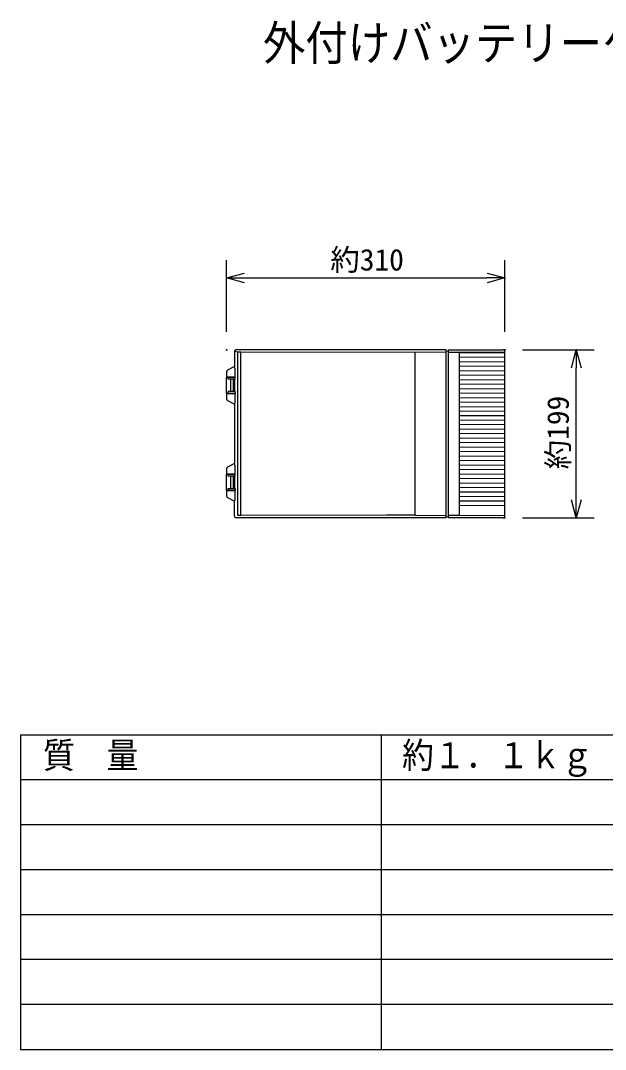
# Model space of a CAD drawing. Units: millimetres, scale not verified. Extents: x -62 to 63, y -57 to 58.
# Drawn here: x -62.5 to 2.7, y -56.9 to 57.7 of the extents above; entities that cross this region are included whole.
import ezdxf
from ezdxf.enums import TextEntityAlignment as Align

# ---------------------------------------------------------------- set-up
doc = ezdxf.new("R2010")
doc.units = ezdxf.units.MM
doc.header["$LTSCALE"] = 0.191441
doc.header["$PDMODE"] = 32
doc.header["$PDSIZE"] = 0.0957
for name, color, linetype in [('0-0_MOJI1', 2, 'Continuous'), ('0-2_GAIKEI', 1, 'Continuous'), ('0-3_WAKU', 3, 'Continuous'), ('0-4_DEFPOINTS', 7, 'Continuous')]:
    doc.layers.add(name, color=color, linetype=linetype)
doc.styles.add('ＭＳ ゴシック', font='')
doc.styles.get('ＭＳ ゴシック').set_extended_font_data('MS Gothic')

# ---------------------------------------------------------------- blocks, each defined once
blk = doc.blocks.new('_OPEN30')
at = {"layer": '0-4_DEFPOINTS'}
blk.add_line((0, 0), (-1, 0), dxfattribs=at)
blk.add_lwpolyline([(-1, 0.26795), (0, 0), (-1, -0.26795)], dxfattribs=at)

msp = doc.modelspace()

# ---------------------------------------------------------------- linework, layer by layer
at = {"layer": '0-2_GAIKEI', "color": 7}
for p, q in [((-38.6866, 20.8285), (-38.6866, 19.1689)), ((-15.091, 21.0282), (-38.4858, 21.0282)), ((-15.091, 2.33), (-15.091, 21.0282)), ((-14.8218, 2.3291), (-14.8218, 21.0291)), ((-14.8218, 21.0291), (-8.7278, 21.0291)), ((-8.5418, 2.5151), (-8.5418, 20.8431)), ((-39.5418, 18.5818), (-39.5418, 18.0001)), ((-38.6866, 19.1689), (-39.4379, 18.757)), ((-39.5418, 16.1801), (-39.5418, 17.9801)), ((-39.5418, 16.1601), (-39.5418, 15.5783)), ((-39.4379, 15.4031), (-38.6866, 14.9912)), ((-38.6866, 14.9912), (-38.6866, 8.3669)), ((-38.6866, 8.3669), (-39.4379, 7.955)), ((-39.5418, 7.7798), (-39.5418, 7.1981)), ((-39.5418, 5.3781), (-39.5418, 7.1781)), ((-39.5418, 5.3581), (-39.5418, 4.7764)), ((-39.4379, 4.6012), (-38.6866, 4.1892)), ((-38.6866, 2.5296), (-38.6866, 4.1892)), ((-15.091, 2.33), (-38.4858, 2.33)), ((-8.7278, 2.3291), (-14.8218, 2.3291))]:
    msp.add_line(p, q, dxfattribs=at)
at = {"layer": '0-2_GAIKEI'}
for p, q in [((-38.3065, 20.7654), (-38.6866, 20.8285)), ((-38.3065, 2.5927), (-38.3065, 20.7654)), ((-37.9519, 20.7623), (-38.3065, 20.7654)), ((-37.9519, 2.5958), (-37.9519, 20.7623)), ((-15.091, 20.7407), (-37.9519, 20.7623)), ((-18.5418, 2.6112), (-18.5418, 20.747)), ((-15.091, 20.8978), (-14.8218, 20.9119)), ((-14.8218, 20.7601), (-13.6407, 20.7584)), ((-13.6407, 20.7584), (-13.6407, 2.5998)), ((-13.6391, 20.7592), (-8.5836, 20.7934)), ((-8.5802, 20.6647), (-13.6357, 20.699)), ((-8.5802, 20.1647), (-13.6357, 20.199)), ((-8.5802, 19.6647), (-13.6357, 19.699)), ((-38.6387, 18.9938), (-38.6866, 19.1689)), ((-38.6387, 18.9938), (-38.6387, 17.9801)), ((-8.5802, 19.1647), (-13.6357, 19.199)), ((-8.5802, 18.6647), (-13.6357, 18.699)), ((-38.6387, 18.0001), (-39.5418, 18.0001)), ((-39.5418, 17.9801), (-38.5951, 17.9801)), ((-39.361, 17.7801), (-39.361, 17.9801)), ((-38.5951, 17.7801), (-39.361, 17.7801)), ((-39.2518, 17.9801), (-39.2518, 18.0001)), ((-39.068, 16.3801), (-39.068, 17.7801)), ((-39.0397, 18.0001), (-39.0397, 17.9801)), ((-38.8321, 18.0001), (-38.8321, 17.9801)), ((-38.7755, 16.3801), (-38.7755, 17.7801)), ((-38.6764, 18.0001), (-38.6764, 17.9801)), ((-38.6341, 16.3801), (-38.6341, 17.7801)), ((-38.5951, 17.7801), (-38.5951, 17.9801)), ((-8.5802, 18.1647), (-13.6357, 18.199)), ((-8.5802, 17.6647), (-13.6357, 17.699)), ((-8.5802, 17.1647), (-13.6357, 17.199)), ((-39.5418, 16.1801), (-38.5951, 16.1801)), ((-38.6387, 16.1601), (-39.5418, 16.1601)), ((-39.361, 16.1801), (-39.361, 16.3801)), ((-38.5951, 16.3801), (-39.361, 16.3801)), ((-39.2518, 16.1601), (-39.2518, 16.1801)), ((-39.0397, 16.1801), (-39.0397, 16.1601)), ((-38.8321, 16.1801), (-38.8321, 16.1601)), ((-38.6764, 16.1801), (-38.6764, 16.1601)), ((-38.6387, 16.1801), (-38.6387, 15.1663)), ((-38.5951, 16.3801), (-38.5951, 16.1801)), ((-8.5802, 16.6647), (-13.6357, 16.699)), ((-8.5802, 16.1647), (-13.6357, 16.199)), ((-38.6387, 15.1663), (-38.6866, 14.9912)), ((-8.5802, 15.6647), (-13.6357, 15.699)), ((-8.5802, 15.1647), (-13.6357, 15.199)), ((-8.5802, 14.6647), (-13.6357, 14.699)), ((-8.5802, 14.1647), (-13.6357, 14.199)), ((-8.5802, 13.6647), (-13.6357, 13.699)), ((-8.5802, 13.1647), (-13.6357, 13.199)), ((-8.5802, 12.6647), (-13.6357, 12.699)), ((-8.5802, 12.1647), (-13.6357, 12.199)), ((-8.5802, 11.6647), (-13.6357, 11.699)), ((-8.5802, 11.1647), (-13.6357, 11.199)), ((-8.5802, 10.6647), (-13.6357, 10.699)), ((-8.5802, 10.1647), (-13.6357, 10.199)), ((-8.5802, 9.6647), (-13.6357, 9.699)), ((-8.5802, 9.1647), (-13.6357, 9.199)), ((-38.6387, 8.1918), (-38.6866, 8.3669)), ((-38.6387, 8.1918), (-38.6387, 7.1781)), ((-8.5802, 8.6647), (-13.6357, 8.699)), ((-8.5802, 8.1647), (-13.6357, 8.199)), ((-38.6387, 7.1981), (-39.5418, 7.1981)), ((-39.5418, 7.1781), (-38.5951, 7.1781)), ((-39.361, 6.9781), (-39.361, 7.1781)), ((-38.5951, 6.9781), (-39.361, 6.9781)), ((-39.068, 5.5781), (-39.068, 6.9781)), ((-38.7755, 5.5781), (-38.7755, 6.9781)), ((-38.6341, 5.5781), (-38.6341, 6.9781)), ((-38.5951, 6.9781), (-38.5951, 7.1781)), ((-8.5802, 7.6647), (-13.6357, 7.699)), ((-8.5802, 7.1647), (-13.6357, 7.199)), ((-8.5802, 6.6647), (-13.6357, 6.699)), ((-8.5802, 6.1647), (-13.6357, 6.199)), ((-39.5418, 5.3781), (-38.5951, 5.3781)), ((-38.6387, 5.3581), (-39.5418, 5.3581)), ((-39.361, 5.3781), (-39.361, 5.5781)), ((-39.361, 5.5781), (-38.5951, 5.5781)), ((-38.6387, 5.3781), (-38.6387, 4.3644)), ((-38.5951, 5.5781), (-38.5951, 5.3781)), ((-8.5802, 5.6647), (-13.6357, 5.699)), ((-8.5802, 5.1647), (-13.6357, 5.199)), ((-8.5802, 4.6647), (-13.6357, 4.699)), ((-38.6387, 4.3644), (-38.6866, 4.1892)), ((-8.5802, 4.1647), (-13.6357, 4.199)), ((-8.5802, 3.6647), (-13.6357, 3.699)), ((-37.9519, 2.5958), (-38.3065, 2.5927)), ((-21.7418, 2.6112), (-37.9519, 2.5958)), ((-18.5418, 2.6112), (-21.7418, 2.6112)), ((-18.5418, 2.6112), (-15.091, 2.6027)), ((-15.091, 2.4604), (-14.8218, 2.4463)), ((-13.6407, 2.5998), (-14.8218, 2.5981)), ((-8.5836, 2.5648), (-13.6391, 2.599))]:
    msp.add_line(p, q, dxfattribs=at)
at = {"layer": '0-2_GAIKEI', "color": 7}
for centre, radius, start, end in [((-38.4864, 20.8281), 0.2001, 89.82333, 179.87066), ((-8.7278, 20.8431), 0.186, 359.99958, 89.99971), ((-39.3418, 18.5816), 0.2, 118.73154, 179.99994), ((-39.3418, 15.5785), 0.2, 180.00006, 241.26846), ((-39.3418, 7.7797), 0.2, 118.73154, 179.99994), ((-39.3418, 4.7765), 0.2, 180.00006, 241.26846), ((-38.4865, 2.53), 0.2001, 180.12186, 270.18419), ((-8.7278, 2.5151), 0.186, 270.00029, 0.00042)]:
    msp.add_arc(centre, radius, start, end, dxfattribs=at)
at = {"layer": '0-3_WAKU'}
for p, q in [((-39.5418, 23.0273), (-39.5418, 31.0273)), ((-8.5418, 23.0273), (-8.5418, 31.0273)), ((-37.5418, 29.0273), (-10.5418, 29.0273)), ((-6.5991, 21.0282), (1.4009, 21.0282)), ((-0.5991, 4.33), (-0.5991, 19.0282)), ((-6.5991, 2.33), (1.4009, 2.33))]:
    msp.add_line(p, q, dxfattribs=at)
at = {"layer": '0-3_WAKU', "color": 4}
for p, q in [((62.5, -21.858), (-62.5, -21.858)), ((-62.5, -21.858), (-62.5, -56.858)), ((-22.2944, -56.858), (-22.2944, -21.858)), ((-62.5, -56.858), (62.5, -56.858))]:
    msp.add_line(p, q, dxfattribs=at)
at = {"layer": '0-3_WAKU', "color": 1}
for p, q in [((62.5, -26.858), (-62.5, -26.858)), ((62.5, -31.858), (-62.5, -31.858)), ((62.5, -36.858), (-62.5, -36.858)), ((62.5, -41.858), (-62.5, -41.858)), ((62.5, -46.858), (-62.5, -46.858)), ((62.5, -51.858), (-62.5, -51.858))]:
    msp.add_line(p, q, dxfattribs=at)
at = {"layer": '0-4_DEFPOINTS'}
for p in [(-8.5418, 29.0273), (-39.5418, 21.0273), (-8.5991, 21.0282), (-8.5418, 21.0273), (-0.5991, 21.0282), (-8.5991, 2.33)]:
    msp.add_point(p, dxfattribs=at)

# ---------------------------------------------------------------- block references
at = {"layer": '0-3_WAKU', "xscale": 2, "yscale": 2}
for p, rotation in [((-39.5418, 29.0273), 180), ((-0.5991, 21.0282), 90), ((-0.5991, 2.33), 270)]:
    msp.add_blockref('_OPEN30', p, dxfattribs=dict(at, rotation=rotation))
msp.add_blockref('_OPEN30', (-8.5418, 29.0273), dxfattribs=at)

# ---------------------------------------------------------------- texts
at = {"layer": '0-0_MOJI1', "style": 'ＭＳ ゴシック', "width": 0.9}
for s, height, p in [('外付けバッテリーケース', 3.848, (-35.5, 52.1178)), ('質\u3000量', 2.887, (-60, -26.4131)), ('約１．１ｋｇ（バッテリー実装時：約９．１ｋｇ）', 2.887, (-20, -26.4131))]:
    msp.add_text(s, height=height, dxfattribs=at).set_placement(p, align=Align.BOTTOM_LEFT)
at = {"layer": '0-3_WAKU', "style": 'ＭＳ ゴシック'}
msp.add_text('約310', height=2.406, dxfattribs=at).set_placement((-27.9952, 29.1368), align=Align.BOTTOM_LEFT)
msp.add_text('約199', height=2.406, rotation=90, dxfattribs=at).set_placement((-0.7087, 7.7257), align=Align.BOTTOM_LEFT)

doc.saveas('drawing.dxf')
